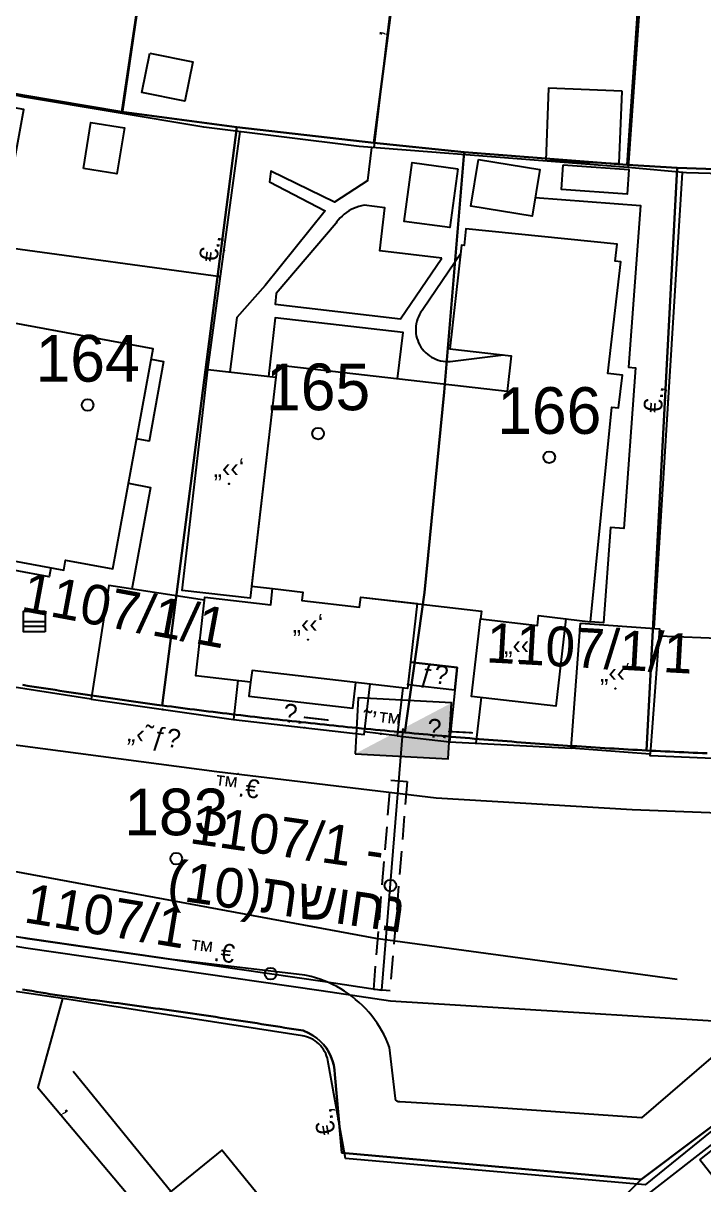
# Model space of a CAD drawing. Header units: metres. Extents: x 218299 to 220222, y 572714 to 574340.
# Drawn here: x 218818.5 to 218847.65, y 573341.32 to 573391.07 of the extents above; entities that cross this region are included whole.
import ezdxf
from ezdxf.enums import TextEntityAlignment as Align

# ---------------------------------------------------------------- set-up
doc = ezdxf.new("R2010")
doc.units = ezdxf.units.M
doc.header["$MEASUREMENT"] = 0
doc.linetypes.add('DASH15', pattern=[1.5, 1, -0.5])
for name, color, linetype in [('1602', 44, 'Continuous'), ('1603', 44, 'Continuous'), ('6151', 102, 'CABLEUNDEXIST03'), ('6251H', 7, 'Continuous'), ('6261', 7, 'Continuous'), ('6701', 7, 'DASH15'), ('6910', 102, 'Continuous'), ('6916', 7, 'Continuous'), ('A_POINTS', 2, 'Continuous'), ('M2200', 253, 'Continuous'), ('M2207', 253, 'Continuous'), ('M2401', 7, 'Continuous'), ('M2404', 7, 'Continuous'), ('M2407', 253, 'Continuous'), ('M2408', 253, 'Continuous'), ('M2412', 253, 'Continuous'), ('M2420', 253, 'Continuous'), ('M2601', 253, 'Continuous'), ('M2602', 253, 'Continuous'), ('M2605', 253, 'Continuous'), ('M2612', 253, 'Continuous'), ('M5203', 253, 'Continuous')]:
    doc.layers.add(name, color=color, linetype=linetype)
doc.styles.add('HEBTXT', font='HEBTXT')
doc.styles.add('MAVAT_HEBTXT', font='HEBTXT')
doc.linetypes.add('CABLEUNDEXIST03', pattern='A,3.5,[222,elecad.shx,S=0.01,R=0,X=0,Y=0],1.5', length=5)

# ---------------------------------------------------------------- blocks, each defined once
blk = doc.blocks.new('6261')
blk.add_lwpolyline([(-2, -1.2), (2, -1.2), (2, 1.2), (-2, 1.2)], close=True)
at = {"color": 0}
blk.add_solid([(2, 1.2), (-2, -1.2), (2, -1.2)], dxfattribs=at)
at = {"color": 0, "style": 'HEBTXT'}
blk.add_attdef('PIL_NAME', (2.689, 2.418), '', height=1.7, dxfattribs=at)
at = {"style": 'HEBTXT'}
blk.add_attdef('CAMUT_MONIM', (2.489, 0.218), '', height=1.7, dxfattribs=at)
at = {"color": 0, "style": 'HEBTXT', "flags": 1}
for tag, p in [('TYPE', (2.585, -1.773)), ('MAP_TYPE', (2.689, -3.782))]:
    blk.add_attdef(tag, p, '', height=1.7, dxfattribs=at)
blk = doc.blocks.new('6910')
at = {"layer": 'A_POINTS'}
blk.add_circle((0, 0), 0.25, dxfattribs=at)
at = {"color": 0, "style": 'HEBTXT', "flags": 1}
blk.add_attdef('CODE', (-2.918, 6.399), '', height=1.7, dxfattribs=at)
at = {"color": 0, "style": 'HEBTXT'}
for tag, p in [('PATH', (0.169, 4.708)), ('HTCH', (0.169, 2.708))]:
    blk.add_attdef(tag, text='', height=1.7, dxfattribs=at).set_placement(p, align=Align.MIDDLE_CENTER)
blk = doc.blocks.new('6251H')
at = {"color": 0}
blk.add_lwpolyline([(-2, -1.2), (2, -1.2), (2, 1.2), (-2, 1.2)], close=True, dxfattribs=at)
at = {"color": 0, "style": 'HEBTXT'}
blk.add_attdef('PIL_NAME', (2.485, 1.546), '', height=1.7, dxfattribs=at)
at = {"color": 0, "style": 'HEBTXT', "flags": 1}
for tag, p in [('TYPE', (2.446, -0.749)), ('MAP_TYPE', (2.485, -2.854))]:
    blk.add_attdef(tag, p, '', height=1.7, dxfattribs=at)
blk = doc.blocks.new('6916')
at = {"layer": 'A_POINTS'}
blk.add_circle((0, 0), 0.25, dxfattribs=at)
at = {"color": 0, "style": 'HEBTXT'}
for tag, p in [('HTCH', (0.006, 3.527)), ('PIPE', (0.049, 1.33))]:
    blk.add_attdef(tag, text='', height=1.7, dxfattribs=at).set_placement(p, align=Align.MIDDLE_CENTER)
blk = doc.blocks.new('1603')
at = {"layer": 'A_POINTS'}
blk.add_circle((0, 0), 0.25, dxfattribs=at)
at = {"color": 0, "style": 'HEBTXT'}
blk.add_attdef('PARCEL_NUM', text='', height=2, dxfattribs=at).set_placement((0, 1), align=Align.CENTER)
at = {"color": 0, "style": 'HEBTXT', "flags": 1}
blk.add_attdef('LOT_NUM', text='', height=2, dxfattribs=at).set_placement((0, -2.5), align=Align.CENTER)
blk = doc.blocks.new('M2404')
blk.add_circle((0, 0), 0.025)
at = {"style": 'MAVAT_HEBTXT'}
blk.add_attdef('NAME', text='', height=0.8, dxfattribs=at).set_placement((0, 1.592), align=Align.MIDDLE)
blk = doc.blocks.new('M2408')
blk.add_circle((0, 0), 0.025)
at = {"style": 'MAVAT_HEBTXT'}
blk.add_attdef('NAME', text='', height=0.8, dxfattribs=at).set_placement((0, 1.592), align=Align.MIDDLE)
blk = doc.blocks.new('M2601')
blk.add_circle((0, 0), 0.025)
at = {"style": 'MAVAT_HEBTXT'}
blk.add_attdef('NAME', text='', height=0.8, dxfattribs=at).set_placement((0, 1.592), align=Align.MIDDLE)
blk = doc.blocks.new('M2602')
blk.add_circle((0, 0), 0.025)
at = {"style": 'MAVAT_HEBTXT'}
blk.add_attdef('NAME', text='', height=0.8, dxfattribs=at).set_placement((0, 1.592), align=Align.MIDDLE)
blk = doc.blocks.new('M2605')
blk.add_circle((0, 0), 0.025)
at = {"style": 'MAVAT_HEBTXT'}
blk.add_attdef('NAME', text='', height=0.8, dxfattribs=at).set_placement((0, 1.592), align=Align.MIDDLE)
blk = doc.blocks.new('M2612')
blk.add_circle((0, 0), 0.025)
at = {"style": 'MAVAT_HEBTXT'}
blk.add_attdef('NAME', text='', height=0.8, dxfattribs=at).set_placement((0, 1.592), align=Align.MIDDLE)
blk = doc.blocks.new('M2207')
blk.add_circle((0, 0), 0.025)
at = {"style": 'MAVAT_HEBTXT'}
blk.add_attdef('NAME', text='', height=0.8, dxfattribs=at).set_placement((0, 1.592), align=Align.MIDDLE)
blk = doc.blocks.new('M2412')
blk.add_circle((0, 0), 0.025)
at = {"style": 'MAVAT_HEBTXT'}
blk.add_attdef('NAME', text='', height=0.8, dxfattribs=at).set_placement((0, 1.592), align=Align.MIDDLE)
blk = doc.blocks.new('M5203')
for points in [[(1.54, -1.47), (-1.54, -1.47), (-1.54, 1.47), (1.54, 1.47)], [(-1.54, 0), (1.54, 0)], [(1.54, 1.47), (1.54, -1.47)], [(-1.54, -0.66), (1.54, -0.66)]]:
    blk.add_lwpolyline(points)
at = {"style": 'MAVAT_HEBTXT', "flags": 1}
for tag, p in [('MARK', (0, 3.2)), ('HEIGHT', (0, -3.3)), ('NAME', (0, -5.87))]:
    blk.add_attdef(tag, text='', height=0.8, dxfattribs=at).set_placement(p, align=Align.MIDDLE)
blk = doc.blocks.new('111')
at = {"layer": 'M2200'}
for points in [[(218808.039, 573370.357, 570.133), (218808.383, 573370.294, 570.128), (218813.171, 573369.415, 570.056), (218813.303, 573369.391, 570.054), (218817.938, 573368.541, 569.983), (218817.854, 573368.087, 569.983), (218820.237, 573367.65, 569.983), (218820.315, 573368.075, 569.983), (218822.337, 573367.704, 569.983), (218824.066, 573377.13, 569.833), (218817.176, 573378.394, 574.783), (218818.151, 573383.708, 575.233), (218817.87, 573383.76, 575.233), (218818.532, 573387.367, 573.883), (218814.571, 573388.094, 573.958), (218814.041, 573385.209, 574.783), (218810.744, 573385.814, 574.708), (218810.3, 573383.393, 574.633), (218810.426, 573383.37, 574.633)], [(218832.958, 573366.49, 570.208), (218838.121, 573365.892, 570.208), (218838.082, 573365.553, 570.208), (218840.525, 573365.27, 570.133), (218840.575, 573365.7, 570.133), (218841.737, 573365.565, 570.176), (218842.791, 573365.424, 570.208), (218843.702, 573374.626, 573.733), (218843.999, 573374.591, 572.983), (218844.161, 573375.997, 573.133), (218843.536, 573376.07, 575.158), (218844.089, 573380.851, 573.433), (218843.852, 573380.879, 573.433), (218843.936, 573381.607, 573.133), (218837.463, 573382.266, 573.283), (218837.38, 573381.544, 573.508), (218837.277, 573381.556, 573.508), (218836.765, 573377.129, 574.933), (218839.403, 573376.823, 575.008), (218839.226, 573375.291, 574.933), (218829.382, 573376.43, 570.133), (218829.321, 573375.906, 570.133), (218828.285, 573366.957, 570.133), (218829.181, 573366.854, 570.164), (218830.48, 573366.703, 570.208), (218830.438, 573366.343, 570.208), (218832.908, 573366.057, 570.208)], [(218832.209, 573336.42, 569.533), (218827.013, 573342.806, 569.533), (218820.805, 573337.756, 569.458), (218826.001, 573331.369, 569.458), (218832.209, 573336.42, 569.533)]]:
    blk.add_polyline3d(points, close=True, dxfattribs=at)
at = {"layer": 'M2207'}
for points in [[(218823.927, 573389.789, 570.658), (218825.764, 573389.418, 570.658), (218825.423, 573387.728, 570.508), (218823.586, 573388.099, 570.508), (218823.927, 573389.789, 570.658)], [(218844.156, 573388.158, 570.795), (218841.002, 573388.286, 570.945), (218840.876, 573385.192, 570.87), (218844.03, 573385.064, 570.72), (218844.156, 573388.158, 570.795)], [(218821.08, 573384.852, 569.533), (218821.401, 573386.821, 569.533), (218822.837, 573386.587, 569.533), (218822.516, 573384.619, 569.533), (218821.08, 573384.852, 569.533)], [(218837.997, 573385.23, 570.274), (218840.625, 573384.798, 570.274), (218840.298, 573382.805, 570.274), (218837.67, 573383.237, 570.274), (218837.997, 573385.23, 570.274)], [(218837.113, 573384.828, 569.974), (218836.767, 573382.314, 569.974), (218834.812, 573382.582, 569.974), (218835.158, 573385.097, 569.974), (218837.113, 573384.828, 569.974)], [(218841.629, 573385.004, 570.124), (218844.443, 573384.798, 570.124), (218844.366, 573383.747, 570.124), (218841.552, 573383.953, 570.124), (218841.629, 573385.004, 570.124)], [(218829.321, 573375.906, 570.129), (218828.225, 573366.437, 569.979), (218825.309, 573366.774, 569.604), (218826.405, 573376.243, 569.904)], [(218829.181, 573366.854, 570.164), (218830.48, 573366.703, 570.208), (218830.438, 573366.343, 570.208), (218832.908, 573366.057, 570.208), (218832.958, 573366.49, 570.208), (218835.378, 573366.21, 570.208), (218834.958, 573362.579, 569.908), (218828.3, 573363.349, 569.758), (218828.242, 573362.848, 568.708), (218825.888, 573363.121, 568.558), (218826.278, 573366.489, 568.408), (218829.101, 573366.163, 569.908)], [(218838.082, 573365.553, 570.208), (218840.525, 573365.27, 570.133), (218840.575, 573365.7, 570.133), (218841.737, 573365.565, 570.176), (218841.304, 573361.818, 570.026), (218837.698, 573362.235, 569.951)], [(218842.367, 573365.379, 570.358), (218845.751, 573365.129, 570.358), (218845.353, 573359.762, 568.933), (218841.969, 573360.012, 568.933), (218842.367, 573365.379, 570.358)], [(218847.478, 573342.388, 565.858), (218850.098, 573344.453, 565.858), (218851.243, 573343, 565.858), (218848.623, 573340.935, 565.858), (218847.478, 573342.388, 565.858)]]:
    blk.add_polyline3d(points, close=True, dxfattribs=at)
at = {"layer": 'M2401'}
for points in [[(218817.616, 573360.235, 566.193), (218826.798, 573359.025, 566.343), (218836.192, 573357.886, 566.493), (218844.582, 573357.395, 566.493), (218855.306, 573356.979, 566.643)], [(218850.308, 573348.775, 566.718), (218844.977, 573344.187, 566.568), (218838.221, 573344.658, 566.493), (218834.627, 573344.877, 566.455), (218834.594, 573344.873, 566.455), (218834.561, 573344.876, 566.455), (218834.529, 573344.887, 566.455), (218834.501, 573344.905, 566.455), (218834.477, 573344.929, 566.455), (218834.461, 573344.958, 566.455), (218834.451, 573344.99, 566.455), (218834.449, 573345.019, 566.455), (218834.189, 573347.194, 566.38), (218834.119, 573347.377, 566.381), (218834.041, 573347.557, 566.381), (218833.956, 573347.734, 566.381), (218833.863, 573347.908, 566.381), (218833.764, 573348.077, 566.38), (218833.657, 573348.243, 566.379), (218833.545, 573348.404, 566.377), (218833.425, 573348.56, 566.376), (218833.3, 573348.711, 566.374), (218833.168, 573348.857, 566.372), (218833.031, 573348.997, 566.369), (218832.888, 573349.132, 566.367), (218832.739, 573349.261, 566.363), (218832.586, 573349.384, 566.36), (218832.427, 573349.5, 566.357), (218832.265, 573349.61, 566.353), (218832.097, 573349.713, 566.349), (218831.926, 573349.809, 566.344), (218831.751, 573349.898, 566.34), (218831.572, 573349.98, 566.335), (218831.391, 573350.055, 566.33), (218831.206, 573350.122, 566.325), (218831.019, 573350.181, 566.319), (218830.829, 573350.233, 566.314), (218830.638, 573350.277, 566.308), (218830.562, 573350.293, 566.305), (218824.861, 573350.971, 566.23), (218816.818, 573352.135, 566.08)]]:
    blk.add_polyline3d(points, dxfattribs=at)
at = {"layer": 'M2404'}
for points in [[(218817.616, 573360.235, 566.193), (218826.798, 573359.025, 566.343), (218836.192, 573357.886, 566.493), (218844.582, 573357.395, 566.493), (218855.306, 573356.979, 566.643)], [(218850.308, 573348.775, 566.718), (218844.977, 573344.187, 566.568), (218838.221, 573344.658, 566.493), (218834.627, 573344.877, 566.455), (218834.594, 573344.873, 566.455), (218834.561, 573344.876, 566.455), (218834.529, 573344.887, 566.455), (218834.501, 573344.905, 566.455), (218834.477, 573344.929, 566.455), (218834.461, 573344.958, 566.455), (218834.451, 573344.99, 566.455), (218834.449, 573345.019, 566.455), (218834.189, 573347.194, 566.38), (218834.119, 573347.377, 566.381), (218834.041, 573347.557, 566.381), (218833.956, 573347.734, 566.381), (218833.863, 573347.908, 566.381), (218833.764, 573348.077, 566.38), (218833.657, 573348.243, 566.379), (218833.545, 573348.404, 566.377), (218833.425, 573348.56, 566.376), (218833.3, 573348.711, 566.374), (218833.168, 573348.857, 566.372), (218833.031, 573348.997, 566.369), (218832.888, 573349.132, 566.367), (218832.739, 573349.261, 566.363), (218832.586, 573349.384, 566.36), (218832.427, 573349.5, 566.357), (218832.265, 573349.61, 566.353), (218832.097, 573349.713, 566.349), (218831.926, 573349.809, 566.344), (218831.751, 573349.898, 566.34), (218831.572, 573349.98, 566.335), (218831.391, 573350.055, 566.33), (218831.206, 573350.122, 566.325), (218831.019, 573350.181, 566.319), (218830.829, 573350.233, 566.314), (218830.638, 573350.277, 566.308), (218830.562, 573350.293, 566.305), (218824.861, 573350.971, 566.23), (218816.818, 573352.135, 566.08)]]:
    blk.add_polyline3d(points, dxfattribs=at)
at = {"layer": 'M2407'}
for points in [[(218833.417, 573385.752, 567.86), (218833.24, 573384.329, 567.86), (218833.26, 573384.326, 567.86), (218831.834, 573383.411, 567.785), (218829.103, 573384.732, 567.86), (218829.046, 573384.278, 567.86), (218831.438, 573383.032, 567.785), (218828.87, 573379.84, 567.71), (218827.646, 573378.465, 567.635), (218827.356, 573376.133, 567.635)], [(218836.43, 573381.01, 567.71), (218833.775, 573381.317, 567.71), (218833.989, 573383.169, 567.71), (218833.11, 573383.27, 567.71), (218832.993, 573383.249, 567.71), (218832.877, 573383.22, 567.71), (218832.764, 573383.183, 567.71), (218832.653, 573383.138, 567.71), (218832.546, 573383.086, 567.71), (218832.442, 573383.027, 567.71), (218832.343, 573382.962, 567.71), (218832.248, 573382.89, 567.71), (218832.158, 573382.811, 567.71), (218832.074, 573382.727, 567.71), (218831.995, 573382.637, 567.71), (218831.923, 573382.542, 567.71), (218831.901, 573382.51, 567.71), (218829.338, 573379.492, 567.56), (218829.285, 573379.034, 567.56), (218834.655, 573378.413, 567.71), (218836.43, 573381.01, 567.71)], [(218840.428, 573383.598, 567.874), (218844.93, 573383.268, 567.874), (218844.422, 573376.336, 567.724), (218844.723, 573376.314, 567.724), (218844.219, 573369.428, 567.574), (218843.655, 573369.469, 567.574), (218843.355, 573365.383, 567.424), (218842.791, 573365.424, 567.424)], [(218826.946, 573380.201, 567.485), (218817.739, 573381.461, 567.485)], [(218837.236, 573381.203, 567.71), (218835.646, 573378.852, 567.71), (218835.58, 573378.77, 567.71), (218835.521, 573378.684, 567.71), (218835.468, 573378.593, 567.71), (218835.423, 573378.499, 567.71), (218835.385, 573378.401, 567.71), (218835.355, 573378.301, 567.71), (218835.332, 573378.199, 567.71), (218835.317, 573378.095, 567.71), (218835.31, 573377.991, 567.71), (218835.311, 573377.886, 567.71), (218835.32, 573377.782, 567.71), (218835.337, 573377.678, 567.71), (218835.362, 573377.577, 567.71), (218835.395, 573377.477, 567.71), (218835.435, 573377.38, 567.71), (218835.482, 573377.287, 567.71), (218835.536, 573377.197, 567.71), (218835.597, 573377.112, 567.71), (218835.664, 573377.032, 567.71), (218835.738, 573376.957, 567.71), (218835.816, 573376.888, 567.71), (218835.9, 573376.825, 567.71), (218835.988, 573376.769, 567.71), (218836.081, 573376.72, 567.71), (218836.176, 573376.677, 567.71), (218836.275, 573376.643, 567.71), (218836.376, 573376.616, 567.71), (218836.479, 573376.596, 567.71), (218836.583, 573376.585, 567.71), (218836.688, 573376.582, 567.71), (218836.793, 573376.586, 567.71), (218839.073, 573376.862, 567.71)], [(218834.537, 573375.834, 567.71), (218834.768, 573377.823, 567.71), (218829.291, 573378.457, 567.56), (218829, 573375.943, 567.56)], [(218823.984, 573376.68, 567.41), (218824.515, 573376.583, 567.41), (218823.889, 573373.172, 567.41), (218823.358, 573373.27, 567.41)], [(218823.009, 573371.364, 567.41), (218823.959, 573371.19, 567.41), (218823.16, 573366.836, 567.405)], [(218819.689, 573367.75, 567.33), (218819.618, 573367.362, 567.33), (218818.092, 573367.642, 567.33), (218817.938, 573366.801, 567.33), (218816.802, 573367.009, 567.255)], [(218828.242, 573362.848, 567.477), (218828.171, 573362.242, 567.477), (218832.615, 573361.728, 567.477), (218832.743, 573362.835, 567.477)], [(218838.115, 573362.186, 567.531), (218837.889, 573360.23, 567.48)]]:
    blk.add_polyline3d(points, dxfattribs=at)
at = {"layer": 'M2408'}
for points in [[(218821.414, 573362.114, 566.28), (218827.507, 573361.249, 566.505)], [(218834.515, 573360.551, 566.655), (218836.761, 573360.291, 566.655)], [(218848.376, 573359.562, 566.655), (218845.35, 573359.684, 566.655), (218845.353, 573359.762, 566.655)], [(218820.188, 573349.299, 566.13), (218814.509, 573350.133, 566.13)]]:
    blk.add_polyline3d(points, dxfattribs=at)
at = {"layer": 'M2412'}
blk.add_polyline3d([(218837.084, 573363.472, 567.48), (218835.088, 573363.703, 567.48), (218834.977, 573362.747, 566.805), (218836.987, 573362.514, 566.805), (218837.084, 573363.472, 567.48)], close=True, dxfattribs=at)
at = {"layer": 'M2420', "linetype": 'Continuous', "lineweight": -3}
blk.add_lwpolyline([(218783.174, 573361.274), (218793.5, 573359.31), (218833.59, 573351.88), (218846.5, 573350.12)], dxfattribs=at)
at = {"layer": 'M2601'}
for points in [[(218825.584, 573406.586, 571.074), (218822.737, 573387.206, 571.074)], [(218834.67, 573395.462, 570.474), (218833.518, 573385.745, 570.474)], [(218834.752, 573362.603, 568.53), (218834.515, 573360.551, 568.53)], [(218820.188, 573349.299, 568.005), (218819.135, 573345.492, 568.005), (218823.672, 573340.088, 568.005)], [(218824.829, 573341.029, 566.846), (218820.642, 573346.175, 567.105)]]:
    blk.add_polyline3d(points, dxfattribs=at)
at = {"layer": 'M2602'}
for points in [[(218845.806, 573404.754, 570.42), (218844.413, 573384.891, 570.722)], [(218826.405, 573376.243, 569.424), (218827.798, 573386.427, 569.424)], [(218846.715, 573384.679, 569.274), (218845.503, 573365.147, 569.274)], [(218845.137, 573341.323, 567.48), (218832.302, 573342.451, 567.03), (218831.551, 573346.648, 567.03), (218831.527, 573346.747, 567.03), (218831.495, 573346.845, 567.03), (218831.456, 573346.94, 567.03), (218831.41, 573347.032, 567.03), (218831.357, 573347.119, 567.03), (218831.297, 573347.202, 567.03), (218831.231, 573347.281, 567.03), (218831.159, 573347.354, 567.03), (218831.081, 573347.421, 567.03), (218830.999, 573347.482, 567.03), (218830.912, 573347.536, 567.03), (218830.82, 573347.583, 567.03), (218830.726, 573347.623, 567.03), (218830.629, 573347.656, 567.03), (218830.529, 573347.681, 567.03), (218830.465, 573347.693, 567.03), (218820.188, 573349.299, 566.894)]]:
    blk.add_polyline3d(points, dxfattribs=at)
at = {"layer": 'M2605'}
for points in [[(218878.25, 573385.197, 568.38), (218869.474, 573384.502, 568.53), (218865.193, 573384.38, 568.68), (218855.539, 573384.417, 568.68), (218846.901, 573384.662, 568.755), (218844.413, 573384.891, 568.68), (218832.885, 573385.794, 568.68), (218826.237, 573386.621, 568.68), (218818.561, 573387.904, 568.98), (218812.22, 573389.217, 569.125)], [(218889.527, 573377.736, 566.505), (218879.12, 573369.077, 566.58), (218868.712, 573360.419, 566.655), (218845.137, 573341.323, 566.655)], [(218826.262, 573366.353, 567.405), (218822.174, 573366.989, 567.405), (218821.414, 573362.114, 567.255), (218816.167, 573362.932, 567.255), (218816.802, 573367.009, 567.255), (218815.758, 573367.172, 567.255), (218815.385, 573364.772, 567.255), (218814.117, 573364.97, 567.255), (218814.414, 573366.877, 567.255), (218813.353, 573367.042, 567.255)], [(218854.945, 573361.168, 567.855), (218855.034, 573363.365, 567.855), (218854.002, 573363.407, 567.855), (218853.838, 573359.341, 567.705), (218848.376, 573359.562, 567.705), (218848.584, 573364.695, 567.705), (218845.727, 573364.811, 567.705)], [(218835.088, 573363.703, 567.48), (218837.084, 573363.472, 567.48), (218836.761, 573360.291, 567.48), (218841.969, 573360.012, 567.48)], [(218827.699, 573362.911, 567.48), (218827.507, 573361.249, 567.48), (218833.108, 573360.601, 567.48), (218833.358, 573362.764, 567.48)], [(218850.747, 573345.202, 566.205), (218842.812, 573339.024, 566.205), (218829.033, 573327.643, 565.825)]]:
    blk.add_polyline3d(points, dxfattribs=at)
at = {"layer": 'M2612'}
blk.add_polyline3d([(218834.515, 573360.551, 568.53), (218833.121, 573360.712, 568.53)], dxfattribs=at)
at = {"layer": 'M2207'}
ref = blk.add_blockref('M2207', (218827.315, 573371.34), dxfattribs=dict(at, xscale=0.5, yscale=0.5, zscale=0.5))
ref.add_attrib('NAME', '„‹‹‘', dxfattribs={"layer": '0', "height": 0.8, "style": 'MAVAT_HEBTXT'}).set_placement((218827.315, 573371.965), align=Align.MIDDLE)
ref = blk.add_blockref('M2207', (218830.697, 573364.666), dxfattribs=dict(at, xscale=0.5, yscale=0.5, zscale=0.5))
ref.add_attrib('NAME', '„‹‹‘', dxfattribs={"layer": '0', "height": 0.8, "style": 'MAVAT_HEBTXT'}).set_placement((218830.697, 573365.291), align=Align.MIDDLE)
ref = blk.add_blockref('M2207', (218839.75, 573363.755), dxfattribs=dict(at, xscale=0.5, yscale=0.5, zscale=0.5))
ref.add_attrib('NAME', '„‹‹‘', dxfattribs={"layer": '0', "height": 0.8, "style": 'MAVAT_HEBTXT'}).set_placement((218839.75, 573364.38), align=Align.MIDDLE)
ref = blk.add_blockref('M2207', (218843.86, 573362.571), dxfattribs=dict(at, xscale=0.5, yscale=0.5, zscale=0.5))
ref.add_attrib('NAME', '„‹‹‘', dxfattribs={"layer": '0', "height": 0.8, "style": 'MAVAT_HEBTXT'}).set_placement((218843.86, 573363.196), align=Align.MIDDLE)
at = {"layer": 'M2404'}
ref = blk.add_blockref('M2404', (218827.703, 573358.915), dxfattribs=dict(at, xscale=0.5, yscale=0.5, zscale=0.5))
ref.add_attrib('NAME', '™.€', dxfattribs={"layer": '0', "height": 0.8, "rotation": 353.0854, "style": 'MAVAT_HEBTXT'}).set_placement((218827.637, 573358.369), align=Align.MIDDLE)
ref = blk.add_blockref('M2404', (218826.517, 573350.774), dxfattribs=dict(at, xscale=0.5, yscale=0.5, zscale=0.5))
ref.add_attrib('NAME', '™.€', dxfattribs={"layer": '0', "height": 0.8, "rotation": 353.2111, "style": 'MAVAT_HEBTXT'}).set_placement((218826.582, 573351.32), align=Align.MIDDLE)
at = {"layer": 'M2408'}
ref = blk.add_blockref('M2408', (218824.478, 573361.679), dxfattribs=dict(at, xscale=0.5, yscale=0.5, zscale=0.5))
ref.add_attrib('NAME', '„‹˜ƒ\x8e', dxfattribs={"layer": '0', "height": 0.8, "rotation": 351.9145, "style": 'MAVAT_HEBTXT'}).set_placement((218824.104, 573360.457), align=Align.MIDDLE)
at = {"layer": 'M2412'}
ref = blk.add_blockref('M2412', (218834.984, 573362.746), dxfattribs=dict(at, xscale=0.5, yscale=0.5, zscale=0.5))
ref.add_attrib('NAME', 'ƒ\x8e', dxfattribs={"layer": '0', "height": 0.8, "rotation": 353.399, "style": 'MAVAT_HEBTXT'}).set_placement((218836.101, 573363.091), align=Align.MIDDLE)
at = {"layer": 'M2601'}
ref = blk.add_blockref('M2601', (218834.094, 573390.603), dxfattribs=dict(at, xscale=0.5, yscale=0.5, zscale=0.5))
ref.add_attrib('NAME', '‚', dxfattribs={"layer": '0', "height": 0.8, "rotation": 83.2353, "style": 'MAVAT_HEBTXT'}).set_placement((218833.548, 573390.668), align=Align.MIDDLE)
ref = blk.add_blockref('M2601', (218820.134, 573344.302), dxfattribs=dict(at, xscale=0.5, yscale=0.5, zscale=0.5))
ref.add_attrib('NAME', '‚', dxfattribs={"layer": '0', "height": 0.8, "rotation": 310.0173, "style": 'MAVAT_HEBTXT'}).set_placement((218820.555, 573344.656), align=Align.MIDDLE)
at = {"layer": 'M2602'}
ref = blk.add_blockref('M2602', (218827.101, 573381.335), dxfattribs=dict(at, xscale=0.5, yscale=0.5, zscale=0.5))
ref.add_attrib('NAME', '€.‚', dxfattribs={"layer": '0', "height": 0.8, "rotation": 82.2088, "style": 'MAVAT_HEBTXT'}).set_placement((218826.556, 573381.41), align=Align.MIDDLE)
ref = blk.add_blockref('M2602', (218846.109, 573374.913), dxfattribs=dict(at, xscale=0.5, yscale=0.5, zscale=0.5))
ref.add_attrib('NAME', '€.‚', dxfattribs={"layer": '0', "height": 0.8, "rotation": 86.4476, "style": 'MAVAT_HEBTXT'}).set_placement((218845.56, 573374.947), align=Align.MIDDLE)
ref = blk.add_blockref('M2602', (218832.004, 573344.113), dxfattribs=dict(at, xscale=0.5, yscale=0.5, zscale=0.5))
ref.add_attrib('NAME', '€.‚', dxfattribs={"layer": '0', "height": 0.8, "rotation": 100.1492, "style": 'MAVAT_HEBTXT'}).set_placement((218831.463, 573344.016), align=Align.MIDDLE)
at = {"layer": 'M2605'}
ref = blk.add_blockref('M2605', (218830.558, 573360.896), dxfattribs=dict(at, xscale=0.5, yscale=0.5, zscale=0.5))
ref.add_attrib('NAME', '\x9a.—', dxfattribs={"layer": '0', "height": 0.8, "rotation": 353.399, "style": 'MAVAT_HEBTXT'}).set_placement((218830.621, 573361.442), align=Align.MIDDLE)
ref = blk.add_blockref('M2605', (218836.765, 573360.29), dxfattribs=dict(at, xscale=0.5, yscale=0.5, zscale=0.5))
ref.add_attrib('NAME', '\x9a.—', dxfattribs={"layer": '0', "height": 0.8, "rotation": 356.9428, "style": 'MAVAT_HEBTXT'}).set_placement((218836.794, 573360.84), align=Align.MIDDLE)
at = {"layer": 'M2612'}
ref = blk.add_blockref('M2612', (218833.818, 573360.632), dxfattribs=dict(at, xscale=0.5, yscale=0.5, zscale=0.5))
ref.add_attrib('NAME', '˜’™', dxfattribs={"layer": '0', "height": 0.8, "rotation": 353.399, "style": 'MAVAT_HEBTXT'}).set_placement((218833.881, 573361.178), align=Align.MIDDLE)
at = {"layer": 'M5203', "xscale": 0.3, "yscale": 0.3, "zscale": 0.3}
blk.add_blockref('M5203', (218818.978, 573365.439, 567.255), dxfattribs=at)

msp = doc.modelspace()

# ---------------------------------------------------------------- linework, layer by layer
at = {"layer": '1602'}
for points in [[(218826.4, 573411.9), (218822.73, 573387.28), (218818.49, 573387.99), (218812.06, 573389.16), (218814.3, 573398.92)], [(218834.81, 573395.93), (218833.51, 573385.94), (218827.65, 573386.62), (218822.73, 573387.28), (218826.4, 573411.9)], [(218846.05, 573409.66), (218844.36, 573385.01), (218837.38, 573385.54), (218833.51, 573385.94), (218834.81, 573395.93)], [(218855.11, 573384.58), (218846.51, 573384.88), (218844.36, 573385.01), (218846.05, 573409.66), (218846.2498, 573409.6503), (218846.4495, 573409.6408), (218846.6493, 573409.6315), (218846.8491, 573409.6224), (218847.0489, 573409.6134), (218847.2487, 573409.6047), (218847.4485, 573409.5961), (218847.6484, 573409.5878)], [(218818.49, 573387.99), (218822.73, 573387.28), (218827.65, 573386.62), (218824.45, 573361.85), (218824.2203, 573361.8811), (218824.0221, 573361.9082), (218823.824, 573361.9354), (218823.6258, 573361.9627), (218823.4277, 573361.9902), (218823.2296, 573362.0179), (218823.0316, 573362.0457), (218822.8336, 573362.0736), (218822.6355, 573362.1017), (218822.4375, 573362.13), (218822.2396, 573362.1584), (218822.0416, 573362.1869), (218821.8437, 573362.2157), (218821.6458, 573362.2445), (218821.4479, 573362.2736), (218821.25, 573362.3027), (218821.0522, 573362.3321), (218820.8544, 573362.3615), (218820.6566, 573362.3912), (218820.4588, 573362.421), (218820.2611, 573362.4509), (218820.0634, 573362.481), (218819.8657, 573362.5112), (218819.668, 573362.5416), (218819.4703, 573362.5722), (218819.2727, 573362.6029), (218819.0751, 573362.6337), (218818.8775, 573362.6648), (218818.68, 573362.6959), (218818.4824, 573362.7272)], [(218847.7873, 573359.8009), (218847.5874, 573359.8092), (218847.3876, 573359.8176), (218847.1878, 573359.8261), (218846.988, 573359.8348), (218846.7882, 573359.8436), (218846.5884, 573359.8527), (218846.3886, 573359.8618), (218846.1888, 573359.8711), (218845.989, 573359.8806), (218845.7893, 573359.8902), (218845.5895, 573359.9), (218845.3897, 573359.9099), (218845.19, 573359.92), (218846.51, 573384.88), (218855.11, 573384.58)], [(218818.4824, 573362.7272), (218818.68, 573362.6959), (218818.8775, 573362.6648), (218819.0751, 573362.6337), (218819.2727, 573362.6029), (218819.4703, 573362.5722), (218819.668, 573362.5416), (218819.8657, 573362.5112), (218820.0634, 573362.481), (218820.2611, 573362.4509), (218820.4588, 573362.421), (218820.6566, 573362.3912), (218820.8544, 573362.3615), (218821.0522, 573362.3321), (218821.25, 573362.3027), (218821.4479, 573362.2736), (218821.6458, 573362.2445), (218821.8437, 573362.2157), (218822.0416, 573362.1869), (218822.2396, 573362.1584), (218822.4375, 573362.13), (218822.6355, 573362.1017), (218822.8336, 573362.0736), (218823.0316, 573362.0457), (218823.2296, 573362.0179), (218823.4277, 573361.9902), (218823.6258, 573361.9627), (218823.824, 573361.9354), (218824.0221, 573361.9082), (218824.2203, 573361.8811), (218824.45, 573361.85), (218824.6483, 573361.8239), (218824.8466, 573361.7979), (218825.0449, 573361.7721), (218825.2433, 573361.7464), (218825.4416, 573361.7209), (218825.64, 573361.6956), (218825.8384, 573361.6704), (218826.0369, 573361.6453), (218826.2353, 573361.6204), (218826.4338, 573361.5957), (218826.6322, 573361.5711), (218826.8307, 573361.5466), (218827.0293, 573361.5224), (218827.2278, 573361.4982), (218827.4264, 573361.4743), (218827.6249, 573361.4504), (218827.8235, 573361.4268), (218828.0221, 573361.4032), (218828.2208, 573361.3799), (218828.4194, 573361.3567), (218828.6181, 573361.3336), (218828.8168, 573361.3107), (218829.0155, 573361.288), (218829.2142, 573361.2654), (218829.4129, 573361.2429), (218829.6117, 573361.2206), (218829.8105, 573361.1985), (218830.0092, 573361.1765), (218830.2081, 573361.1547), (218830.4069, 573361.133), (218830.6057, 573361.1115), (218830.8046, 573361.0901), (218831.0034, 573361.0689), (218831.2023, 573361.0479), (218831.4012, 573361.0269), (218831.6002, 573361.0062), (218831.7991, 573360.9856), (218831.998, 573360.9651), (218832.197, 573360.9448), (218832.396, 573360.9247), (218832.595, 573360.9047), (218832.794, 573360.8849), (218832.993, 573360.8652), (218833.1921, 573360.8457), (218833.3911, 573360.8263), (218833.5902, 573360.8071), (218833.7893, 573360.788), (218833.9884, 573360.7691), (218834.1875, 573360.7504), (218834.3867, 573360.7318), (218834.5858, 573360.7133), (218834.84, 573360.69), (218835.0391, 573360.6712), (218835.2383, 573360.6526), (218835.4374, 573360.6342), (218835.6366, 573360.6159), (218835.8357, 573360.5978), (218836.0349, 573360.5798), (218836.2341, 573360.5619), (218836.4333, 573360.5443), (218836.6326, 573360.5267), (218836.8318, 573360.5094), (218837.0311, 573360.4922), (218837.2304, 573360.4751), (218837.4296, 573360.4582), (218837.6289, 573360.4414), (218837.8282, 573360.4248), (218838.0276, 573360.4084), (218838.2269, 573360.3921), (218838.4262, 573360.376), (218838.6256, 573360.36), (218838.825, 573360.3441), (218839.0244, 573360.3285), (218839.2238, 573360.3129), (218839.4232, 573360.2976), (218839.6226, 573360.2824), (218839.822, 573360.2673), (218840.0215, 573360.2524), (218840.2209, 573360.2376), (218840.4204, 573360.223), (218840.6199, 573360.2086), (218840.8194, 573360.1943), (218841.0189, 573360.1802), (218841.2184, 573360.1662), (218841.4179, 573360.1523), (218841.6174, 573360.1387), (218841.817, 573360.1252), (218842.0165, 573360.1118), (218842.2161, 573360.0986), (218842.4156, 573360.0855), (218842.6152, 573360.0726), (218842.8148, 573360.0599), (218843.0144, 573360.0473), (218843.214, 573360.0348), (218843.4137, 573360.0225), (218843.6133, 573360.0104), (218843.8129, 573359.9984), (218844.0126, 573359.9866), (218844.2122, 573359.9749), (218844.4119, 573359.9634), (218844.6116, 573359.952), (218844.8113, 573359.9408), (218845.19, 573359.92), (218845.3897, 573359.9099), (218845.5895, 573359.9), (218845.7893, 573359.8902), (218845.989, 573359.8806), (218846.1888, 573359.8711), (218846.3886, 573359.8618), (218846.5884, 573359.8527), (218846.7882, 573359.8436), (218846.988, 573359.8348), (218847.1878, 573359.8261), (218847.3876, 573359.8176), (218847.5874, 573359.8092), (218847.7873, 573359.8009)], [(218849.74, 573345.13), (218844.97, 573341.55), (218832.15, 573342.68), (218831.84, 573346.04), (218831.8289, 573346.2396), (218831.7979, 573346.4371), (218831.7473, 573346.6305), (218831.6777, 573346.8179), (218831.5897, 573346.9974), (218831.4842, 573347.1673), (218831.3623, 573347.3257), (218831.2252, 573347.4712), (218831.0743, 573347.6023), (218830.911, 573347.7177), (218830.737, 573347.8161), (218830.49, 573347.92), (218830.2926, 573347.9521), (218830.0952, 573347.9841), (218829.8977, 573348.0159), (218829.7002, 573348.0476), (218829.5027, 573348.0791), (218829.3052, 573348.1105), (218829.1077, 573348.1417), (218828.9101, 573348.1728), (218828.7125, 573348.2037), (218828.5149, 573348.2345), (218828.3173, 573348.2652), (218828.1196, 573348.2957), (218827.9219, 573348.3261), (218827.7242, 573348.3563), (218827.5265, 573348.3863), (218827.3287, 573348.4163), (218827.131, 573348.4461), (218826.9332, 573348.4757), (218826.7354, 573348.5052), (218826.5375, 573348.5345), (218826.3397, 573348.5637), (218826.1418, 573348.5928), (218825.9439, 573348.6217), (218825.746, 573348.6505), (218825.548, 573348.6791), (218825.3501, 573348.7076), (218825.1521, 573348.7359), (218824.9541, 573348.7641), (218824.7561, 573348.7921), (218824.558, 573348.82), (218824.3599, 573348.8477), (218824.1619, 573348.8753), (218823.9637, 573348.9028), (218823.7656, 573348.9301), (218823.5675, 573348.9573), (218823.3693, 573348.9843), (218823.1711, 573349.0111), (218822.9729, 573349.0379), (218822.7747, 573349.0644), (218822.5764, 573349.0909), (218822.3782, 573349.1172), (218822.1799, 573349.1433), (218821.9816, 573349.1693), (218821.7833, 573349.1952), (218821.5849, 573349.2209), (218821.3866, 573349.2464), (218821.1882, 573349.2718), (218820.9898, 573349.2971), (218820.7914, 573349.3222), (218820.5929, 573349.3472), (218820.25, 573349.39), (218820.0528, 573349.4232), (218819.8555, 573349.4563), (218819.6583, 573349.4892), (218819.461, 573349.522), (218819.2636, 573349.5546), (218819.0663, 573349.5871), (218818.8689, 573349.6194), (218818.6715, 573349.6516), (218818.4741, 573349.6837)], [(218818.4741, 573349.6837), (218818.6715, 573349.6516), (218818.8689, 573349.6194), (218819.0663, 573349.5871), (218819.2636, 573349.5546), (218819.461, 573349.522), (218819.6583, 573349.4892), (218819.8555, 573349.4563), (218820.0528, 573349.4232), (218820.25, 573349.39), (218820.5929, 573349.3472), (218820.7914, 573349.3222), (218820.9898, 573349.2971), (218821.1882, 573349.2718), (218821.3866, 573349.2464), (218821.5849, 573349.2209), (218821.7833, 573349.1952), (218821.9816, 573349.1693), (218822.1799, 573349.1433), (218822.3782, 573349.1172), (218822.5764, 573349.0909), (218822.7747, 573349.0644), (218822.9729, 573349.0379), (218823.1711, 573349.0111), (218823.3693, 573348.9843), (218823.5675, 573348.9573), (218823.7656, 573348.9301), (218823.9637, 573348.9028), (218824.1619, 573348.8753), (218824.3599, 573348.8477), (218824.558, 573348.82), (218824.7561, 573348.7921), (218824.9541, 573348.7641), (218825.1521, 573348.7359), (218825.3501, 573348.7076), (218825.548, 573348.6791), (218825.746, 573348.6505), (218825.9439, 573348.6217), (218826.1418, 573348.5928), (218826.3397, 573348.5637), (218826.5375, 573348.5345), (218826.7354, 573348.5052), (218826.9332, 573348.4757), (218827.131, 573348.4461), (218827.3287, 573348.4163), (218827.5265, 573348.3863), (218827.7242, 573348.3563), (218827.9219, 573348.3261), (218828.1196, 573348.2957), (218828.3173, 573348.2652), (218828.5149, 573348.2345), (218828.7125, 573348.2037), (218828.9101, 573348.1728), (218829.1077, 573348.1417), (218829.3052, 573348.1105), (218829.5027, 573348.0791), (218829.7002, 573348.0476), (218829.8977, 573348.0159), (218830.0952, 573347.9841), (218830.2926, 573347.9521), (218830.49, 573347.92), (218830.737, 573347.8161), (218830.911, 573347.7177), (218831.0743, 573347.6023), (218831.2252, 573347.4712), (218831.3623, 573347.3257), (218831.4842, 573347.1673), (218831.5897, 573346.9974), (218831.6777, 573346.8179), (218831.7473, 573346.6305), (218831.7979, 573346.4371), (218831.8289, 573346.2396), (218831.84, 573346.04), (218832.15, 573342.68), (218844.97, 573341.55), (218842.11, 573338.71)]]:
    msp.add_lwpolyline(points, dxfattribs=at)
for points in [[(218824.45, 573361.85), (218827.65, 573386.62), (218833.51, 573385.94), (218837.38, 573385.54), (218836.53, 573375.27), (218835.68, 573366.69), (218834.84, 573360.69), (218834.5858, 573360.7133), (218834.3867, 573360.7318), (218834.1875, 573360.7504), (218833.9884, 573360.7691), (218833.7893, 573360.788), (218833.5902, 573360.8071), (218833.3911, 573360.8263), (218833.1921, 573360.8457), (218832.993, 573360.8652), (218832.794, 573360.8849), (218832.595, 573360.9047), (218832.396, 573360.9247), (218832.197, 573360.9448), (218831.998, 573360.9651), (218831.7991, 573360.9856), (218831.6002, 573361.0062), (218831.4012, 573361.0269), (218831.2023, 573361.0479), (218831.0034, 573361.0689), (218830.8046, 573361.0901), (218830.6057, 573361.1115), (218830.4069, 573361.133), (218830.2081, 573361.1547), (218830.0092, 573361.1765), (218829.8105, 573361.1985), (218829.6117, 573361.2206), (218829.4129, 573361.2429), (218829.2142, 573361.2654), (218829.0155, 573361.288), (218828.8168, 573361.3107), (218828.6181, 573361.3336), (218828.4194, 573361.3567), (218828.2208, 573361.3799), (218828.0221, 573361.4032), (218827.8235, 573361.4268), (218827.6249, 573361.4504), (218827.4264, 573361.4743), (218827.2278, 573361.4982), (218827.0293, 573361.5224), (218826.8307, 573361.5466), (218826.6322, 573361.5711), (218826.4338, 573361.5957), (218826.2353, 573361.6204), (218826.0369, 573361.6453), (218825.8384, 573361.6704), (218825.64, 573361.6956), (218825.4416, 573361.7209), (218825.2433, 573361.7464), (218825.0449, 573361.7721), (218824.8466, 573361.7979), (218824.6483, 573361.8239)], [(218834.84, 573360.69), (218835.68, 573366.69), (218836.53, 573375.27), (218837.38, 573385.54), (218844.36, 573385.01), (218846.51, 573384.88), (218845.19, 573359.92), (218844.8113, 573359.9408), (218844.6116, 573359.952), (218844.4119, 573359.9634), (218844.2122, 573359.9749), (218844.0126, 573359.9866), (218843.8129, 573359.9984), (218843.6133, 573360.0104), (218843.4137, 573360.0225), (218843.214, 573360.0348), (218843.0144, 573360.0473), (218842.8148, 573360.0599), (218842.6152, 573360.0726), (218842.4156, 573360.0855), (218842.2161, 573360.0986), (218842.0165, 573360.1118), (218841.817, 573360.1252), (218841.6174, 573360.1387), (218841.4179, 573360.1523), (218841.2184, 573360.1662), (218841.0189, 573360.1802), (218840.8194, 573360.1943), (218840.6199, 573360.2086), (218840.4204, 573360.223), (218840.2209, 573360.2376), (218840.0215, 573360.2524), (218839.822, 573360.2673), (218839.6226, 573360.2824), (218839.4232, 573360.2976), (218839.2238, 573360.3129), (218839.0244, 573360.3285), (218838.825, 573360.3441), (218838.6256, 573360.36), (218838.4262, 573360.376), (218838.2269, 573360.3921), (218838.0276, 573360.4084), (218837.8282, 573360.4248), (218837.6289, 573360.4414), (218837.4296, 573360.4582), (218837.2304, 573360.4751), (218837.0311, 573360.4922), (218836.8318, 573360.5094), (218836.6326, 573360.5267), (218836.4333, 573360.5443), (218836.2341, 573360.5619), (218836.0349, 573360.5798), (218835.8357, 573360.5978), (218835.6366, 573360.6159), (218835.4374, 573360.6342), (218835.2383, 573360.6526), (218835.0391, 573360.6712)], [(218848.77, 573330.78), (218842.11, 573338.71), (218844.97, 573341.55), (218849.74, 573345.13), (218866.02, 573325.68), (218858.2, 573319.32), (218854.22, 573324.12)]]:
    msp.add_lwpolyline(points, close=True, dxfattribs=at)
at = {"layer": '6151'}
for points in [[(218815.2067, 573351.0483), (218815.2102, 573350.8388), (218815.4888, 573350.8419), (218815.4651, 573351.4229), (218815.1965, 573351.4183), (218815.5712, 573352.4061), (218818.6837, 573351.864), (218831.3241, 573350.0409), (218833.8612, 573349.6509), (218834.7765, 573360.8668)], [(218815.1367, 573351.0483), (218815.1453, 573350.7929), (218815.5253, 573350.796), (218815.514, 573351.4183), (218816.242, 573351.8597), (218818.6205, 573351.4689), (218831.2652, 573349.6452), (218834.2249, 573349.1903), (218853.1423, 573348.0257), (218854.8988, 573349.5856), (218855.4047, 573359.6545)]]:
    msp.add_lwpolyline(points, dxfattribs=at)
at = {"layer": '6701'}
msp.add_lwpolyline([(218834.21, 573349.622), (218833.512, 573349.679), (218834.245, 573358.652), (218834.942, 573358.596)], close=True, dxfattribs=at)

# ---------------------------------------------------------------- block references
msp.add_blockref('111', (0, 0))
at = {"layer": '1603'}
for p, values in [((218821.2602, 573374.7158), {'PARCEL_NUM': '164'}), ((218831.1306, 573373.4928), {'PARCEL_NUM': '165'}), ((218841.0299, 573372.4807), {'PARCEL_NUM': '166'}), ((218825.0567, 573355.2871), {'PARCEL_NUM': '183'})]:
    msp.add_blockref('1603', p, dxfattribs=at).add_auto_attribs(values)
at = {"layer": '6251H'}
ref = msp.add_blockref('6251H', (218815.1017, 573351.1683), dxfattribs=dict(at, rotation=350.6199999998918))
ref.add_attrib('PIL_NAME', '1107/1', (218818.482, 573352.5687), dxfattribs={"layer": '0', "color": 0, "height": 1.7, "rotation": 350.62, "style": 'HEBTXT'})
at = {"layer": '6261'}
ref = msp.add_blockref('6261', (218814.495, 573363.5512), dxfattribs=dict(at, rotation=349.4499999998922))
ref.add_attrib('PIL_NAME', '1107/1/1', (218818.3522, 573365.907), dxfattribs={"layer": '0', "color": 0, "height": 1.7, "rotation": 349.45, "style": 'HEBTXT'})
ref = msp.add_blockref('6261', (218834.7765, 573360.8668), dxfattribs=dict(at, rotation=356.8299999998898))
ref.add_attrib('PIL_NAME', '1107/1/1', (218838.2992, 573363.6985), dxfattribs={"layer": '0', "color": 0, "height": 1.7, "rotation": 356.83, "style": 'HEBTXT'})
at = {"layer": '6910'}
ref = msp.add_blockref('6910', (218829.0946, 573350.3625), dxfattribs=dict(at, rotation=351.7929))
ref.add_attrib('PATH', '1107/1 - ', dxfattribs={"layer": '0', "color": 0, "height": 1.7, "rotation": 351.7929, "style": 'HEBTXT'}).set_placement((218830.1433, 573356.1572), align=Align.MIDDLE_CENTER)
ref.add_attrib('HTCH', '(10)תשוחנ', dxfattribs={"layer": '0', "color": 0, "height": 1.7, "rotation": 351.7929, "style": 'HEBTXT'}).set_placement((218829.7864, 573353.6828), align=Align.MIDDLE_CENTER)
at = {"layer": '6916', "rotation": 85.3299}
msp.add_blockref('6916', (218834.2272, 573354.1361), dxfattribs=at)

doc.saveas('drawing.dxf')
